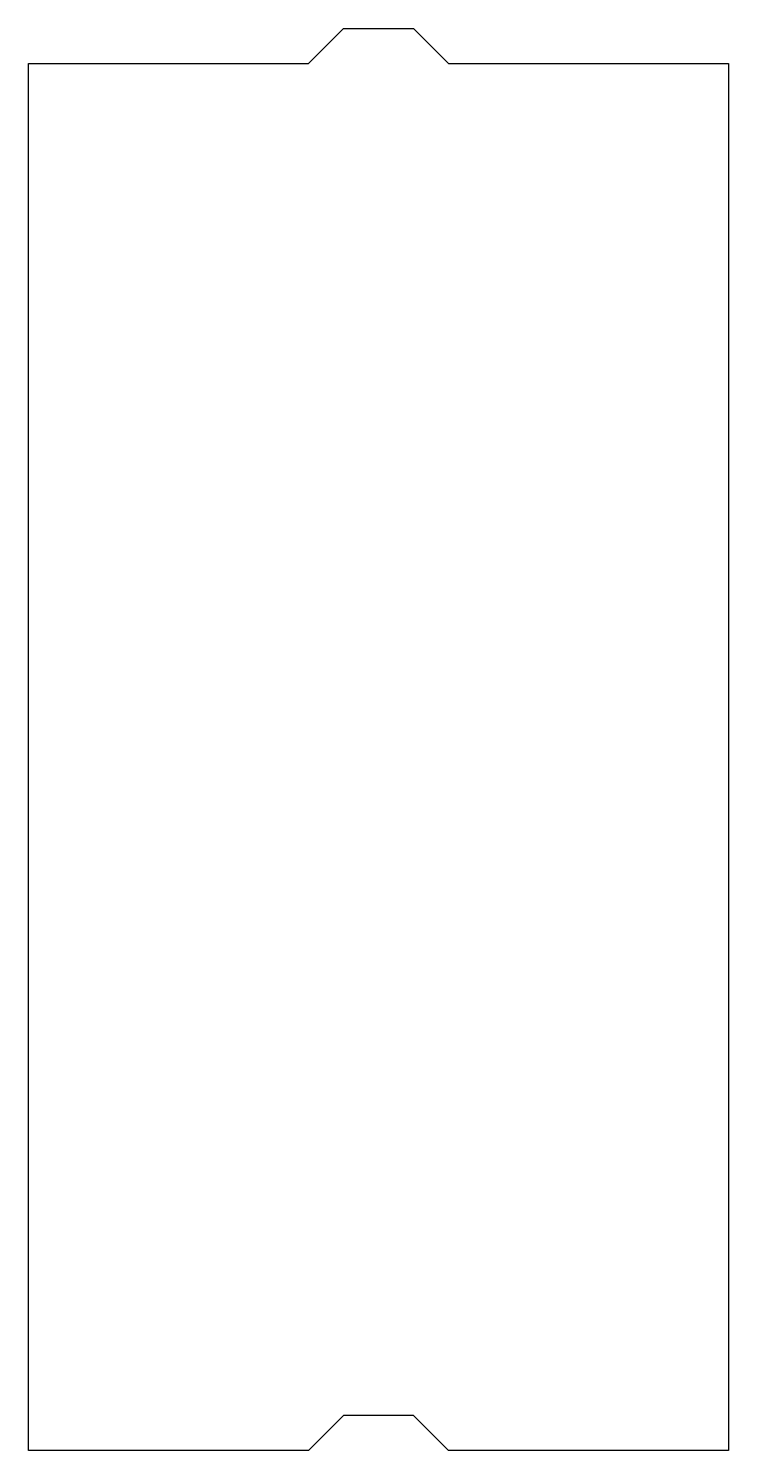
# Model space of a CAD drawing. Header units: metres. Extents: x 0 to 100, y 0 to 203.
import ezdxf

# ---------------------------------------------------------------- set-up
doc = ezdxf.new("R2010")
doc.units = ezdxf.units.M
doc.layers.add('A-DETL-GENF', color=92, linetype='Continuous', lineweight=18)

# ---------------------------------------------------------------- blocks, each defined once
blk = doc.blocks.new('22 blok_kalkzandsteen - 198x100-3563265-00_0 Basismaterialen')
at = {"layer": 'A-DETL-GENF', "lineweight": 25}
for p, q in [((40, 198), (45, 203)), ((45, 203), (55, 203)), ((55, 203), (60, 198)), ((0, 0), (0, 198)), ((0, 198), (40, 198)), ((60, 198), (100, 198)), ((100, 198), (100, 0)), ((45, 5), (40, 0)), ((55, 5), (45, 5)), ((60, 0), (55, 5)), ((40, 0), (0, 0)), ((100, 0), (60, 0))]:
    blk.add_line(p, q, dxfattribs=at)

msp = doc.modelspace()

# ---------------------------------------------------------------- block references
msp.add_blockref('22 blok_kalkzandsteen - 198x100-3563265-00_0 Basismaterialen', (0, 0))

doc.saveas('drawing.dxf')
